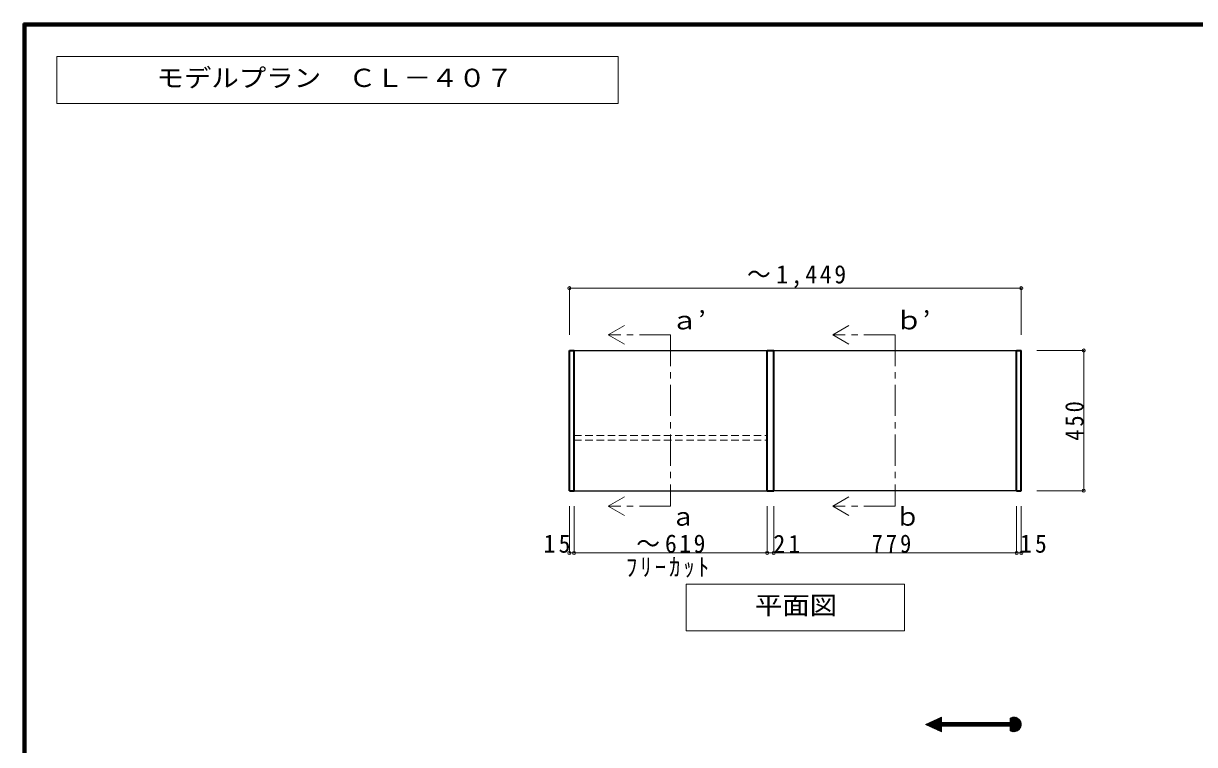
# Model space of a CAD drawing. Units: millimetres at full size, sheet at 1:20; details may follow other scales. Extents: x -3922 to 3878, y -2932 to 2722.
# Drawn here: x -3922 to -167, y 408 to 2722 of the extents above; entities that cross this region are included whole.
import ezdxf
from ezdxf.enums import TextEntityAlignment as Align

# ---------------------------------------------------------------- set-up
doc = ezdxf.new("R2010")
doc.units = ezdxf.units.MM
doc.header["$LTSCALE"] = 20
doc.header["$PDMODE"] = 32
doc.header["$PDSIZE"] = 10
doc.linetypes.add('CHAIN1', pattern=[8, 5, -1, 1, -1])
doc.linetypes.add('DASHED1', pattern=[1.8, 1.2, -0.6])
for name, color, linetype, lineweight in [('0-2', 2, 'Continuous', 35), ('0-3_固定棚', 3, 'Continuous', 25), ('0-4_可動棚', 3, 'Continuous', 25), ('0-6_パイプハンガー', 4, 'Continuous', 9), ('0-A_文字', 7, 'Continuous', 18), ('0-B_寸法', 7, 'Continuous', 9), ('F-1_枠', 6, 'Continuous', 40)]:
    doc.layers.add(name, color=color, linetype=linetype, lineweight=lineweight)
doc.styles.add('ＭＳ ゴシック', font='')
doc.styles.get('ＭＳ ゴシック').set_extended_font_data('MS Gothic')

msp = doc.modelspace()

# ---------------------------------------------------------------- linework, layer by layer
at = {"layer": '0-2'}
for p, q in [((-2171.53, 1222.73), (-2171.53, 1672.73)), ((-2171.53, 1672.73), (-2156.53, 1672.73)), ((-2156.53, 1222.73), (-2156.53, 1672.73)), ((-1537.53, 1222.73), (-1537.53, 1672.73)), ((-1537.53, 1672.73), (-1516.53, 1672.73)), ((-1516.53, 1222.73), (-1516.53, 1672.73)), ((-737.53, 1222.73), (-737.53, 1672.73)), ((-737.53, 1672.73), (-722.53, 1672.73)), ((-722.53, 1222.73), (-722.53, 1672.73)), ((-2171.53, 1222.73), (-2156.53, 1222.73)), ((-1537.53, 1222.73), (-1516.53, 1222.73)), ((-737.53, 1222.73), (-722.53, 1222.73))]:
    msp.add_line(p, q, dxfattribs=at)
at = {"layer": '0-3_固定棚'}
for p, q in [((-1516.53, 1672.73), (-737.53, 1672.73)), ((-737.53, 1222.73), (-1516.53, 1222.73))]:
    msp.add_line(p, q, dxfattribs=at)
at = {"layer": '0-4_可動棚'}
for p, q in [((-2156.53, 1672.73), (-1537.53, 1672.73)), ((-2156.53, 1222.73), (-1537.53, 1222.73))]:
    msp.add_line(p, q, dxfattribs=at)
at = {"layer": '0-6_パイプハンガー', "linetype": 'DASHED1'}
for p, q in [((-2156.53, 1400.22), (-1537.53, 1400.22)), ((-2156.53, 1385.24), (-1537.53, 1385.24))]:
    msp.add_line(p, q, dxfattribs=at)
at = {"layer": '0-A_文字'}
for p, q in [((-2047.03, 1722.73), (-1995.07, 1752.73)), ((-1327.03, 1722.73), (-1275.07, 1752.73)), ((-2047.03, 1722.73), (-1995.07, 1692.73)), ((-1327.03, 1722.73), (-1275.07, 1692.73)), ((-2047.03, 1172.73), (-1995.07, 1202.73)), ((-1327.03, 1172.73), (-1275.07, 1202.73)), ((-2047.03, 1172.73), (-1995.07, 1142.73)), ((-1327.03, 1172.73), (-1275.07, 1142.73)), ((-1097.03, 922.73), (-1097.03, 772.73)), ((-1797.03, 772.73), (-1097.03, 772.73)), ((-978.43, 496.21), (-1029.25, 472.6)), ((-971.54, 466.7), (-993.88, 489.03)), ((-968.72, 466.7), (-991.94, 489.93)), ((-978.43, 479.25), (-990.01, 490.83)), ((-978.43, 482.07), (-988.08, 491.72)), ((-978.43, 484.9), (-986.15, 492.62)), ((-978.43, 487.73), (-984.22, 493.52)), ((-978.43, 490.56), (-982.29, 494.42)), ((-978.43, 493.39), (-980.36, 495.31)), ((-978.43, 478.49), (-978.43, 496.21)), ((-726.6, 459.34), (-757.95, 490.69)), ((-725.52, 461.09), (-757.64, 493.22)), ((-724.58, 462.98), (-755.76, 494.16)), ((-723.78, 465.01), (-753.73, 494.96)), ((-723.15, 467.21), (-751.53, 495.58)), ((-722.72, 469.61), (-749.13, 496.02)), ((-722.53, 472.25), (-746.49, 496.2)), ((-722.68, 475.22), (-743.52, 496.06)), ((-723.33, 478.71), (-740.03, 495.4)), ((-725.09, 483.29), (-735.45, 493.65)), ((-978.43, 448.99), (-1029.25, 472.6)), ((-1027.57, 471.82), (-1028.64, 472.88)), ((-1022.29, 469.36), (-1026.71, 473.78)), ((-1017.01, 466.91), (-1024.77, 474.68)), ((-1011.72, 464.45), (-1022.84, 475.57)), ((-1006.44, 462), (-1020.91, 476.47)), ((-1001.16, 459.54), (-1018.98, 477.37)), ((-995.87, 457.09), (-1017.05, 478.27)), ((-990.59, 454.64), (-1015.12, 479.16)), ((-985.31, 452.18), (-1013.19, 480.06)), ((-980.03, 449.73), (-1011.26, 480.96)), ((-978.43, 450.96), (-1009.33, 481.85)), ((-978.43, 453.79), (-1007.39, 482.75)), ((-978.43, 456.62), (-1005.46, 483.65)), ((-978.43, 459.45), (-1003.53, 484.55)), ((-978.43, 462.27), (-1001.6, 485.44)), ((-978.43, 465.1), (-999.67, 486.34)), ((-977.2, 466.7), (-997.74, 487.24)), ((-974.37, 466.7), (-995.81, 488.13)), ((-757.95, 466.7), (-978.43, 466.7)), ((-978.43, 466.7), (-978.43, 448.99)), ((-965.89, 466.7), (-977.68, 478.49)), ((-963.06, 466.7), (-974.85, 478.49)), ((-960.23, 466.7), (-972.02, 478.49)), ((-957.4, 466.7), (-969.2, 478.49)), ((-954.57, 466.7), (-966.37, 478.49)), ((-951.74, 466.7), (-963.54, 478.49)), ((-948.92, 466.7), (-960.71, 478.49)), ((-946.09, 466.7), (-957.88, 478.49)), ((-943.26, 466.7), (-955.05, 478.49)), ((-940.43, 466.7), (-952.22, 478.49)), ((-937.6, 466.7), (-949.4, 478.49)), ((-934.77, 466.7), (-946.57, 478.49)), ((-931.95, 466.7), (-943.74, 478.49)), ((-929.12, 466.7), (-940.91, 478.49)), ((-926.29, 466.7), (-938.08, 478.49)), ((-923.46, 466.7), (-935.25, 478.49)), ((-920.63, 466.7), (-932.43, 478.49)), ((-917.8, 466.7), (-929.6, 478.49)), ((-914.98, 466.7), (-926.77, 478.49)), ((-912.15, 466.7), (-923.94, 478.49)), ((-909.32, 466.7), (-921.11, 478.49)), ((-906.49, 466.7), (-918.28, 478.49)), ((-903.66, 466.7), (-915.46, 478.49)), ((-900.83, 466.7), (-912.63, 478.49)), ((-898, 466.7), (-909.8, 478.49)), ((-895.18, 466.7), (-906.97, 478.49)), ((-892.35, 466.7), (-904.14, 478.49)), ((-889.52, 466.7), (-901.31, 478.49)), ((-886.69, 466.7), (-898.48, 478.49)), ((-883.86, 466.7), (-895.66, 478.49)), ((-881.03, 466.7), (-892.83, 478.49)), ((-878.21, 466.7), (-890, 478.49)), ((-875.38, 466.7), (-887.17, 478.49)), ((-872.55, 466.7), (-884.34, 478.49)), ((-869.72, 466.7), (-881.51, 478.49)), ((-866.89, 466.7), (-878.69, 478.49)), ((-864.06, 466.7), (-875.86, 478.49)), ((-861.24, 466.7), (-873.03, 478.49)), ((-858.41, 466.7), (-870.2, 478.49)), ((-855.58, 466.7), (-867.37, 478.49)), ((-852.75, 466.7), (-864.54, 478.49)), ((-849.92, 466.7), (-861.72, 478.49)), ((-847.09, 466.7), (-858.89, 478.49)), ((-844.26, 466.7), (-856.06, 478.49)), ((-841.44, 466.7), (-853.23, 478.49)), ((-838.61, 466.7), (-850.4, 478.49)), ((-835.78, 466.7), (-847.57, 478.49)), ((-832.95, 466.7), (-844.74, 478.49)), ((-830.12, 466.7), (-841.92, 478.49)), ((-827.29, 466.7), (-839.09, 478.49)), ((-824.47, 466.7), (-836.26, 478.49)), ((-821.64, 466.7), (-833.43, 478.49)), ((-818.81, 466.7), (-830.6, 478.49)), ((-815.98, 466.7), (-827.77, 478.49)), ((-813.15, 466.7), (-824.95, 478.49)), ((-810.32, 466.7), (-822.12, 478.49)), ((-807.49, 466.7), (-819.29, 478.49)), ((-804.67, 466.7), (-816.46, 478.49)), ((-801.84, 466.7), (-813.63, 478.49)), ((-799.01, 466.7), (-810.8, 478.49)), ((-796.18, 466.7), (-807.98, 478.49)), ((-793.35, 466.7), (-805.15, 478.49)), ((-790.52, 466.7), (-802.32, 478.49)), ((-787.7, 466.7), (-799.49, 478.49)), ((-784.87, 466.7), (-796.66, 478.49)), ((-782.04, 466.7), (-793.83, 478.49)), ((-779.21, 466.7), (-791, 478.49)), ((-776.38, 466.7), (-788.18, 478.49)), ((-773.55, 466.7), (-785.35, 478.49)), ((-770.73, 466.7), (-782.52, 478.49)), ((-767.9, 466.7), (-779.69, 478.49)), ((-765.07, 466.7), (-776.86, 478.49)), ((-762.24, 466.7), (-774.03, 478.49)), ((-759.41, 466.7), (-771.21, 478.49)), ((-739.75, 449.87), (-768.38, 478.49)), ((-737.63, 450.57), (-765.55, 478.49)), ((-735.66, 451.44), (-762.72, 478.49)), ((-733.84, 452.44), (-759.89, 478.49)), ((-727.81, 457.72), (-757.95, 487.86)), ((-729.13, 456.22), (-757.95, 485.03)), ((-730.58, 454.84), (-757.95, 482.21)), ((-732.15, 453.58), (-757.95, 479.38)), ((-757.95, 466.7), (-757.95, 452.15)), ((-742.05, 449.34), (-757.95, 465.23)), ((-744.58, 449.04), (-757.95, 462.41)), ((-747.39, 449.02), (-757.95, 459.58)), ((-750.61, 449.41), (-757.95, 456.75)), ((-754.57, 450.54), (-757.95, 453.92))]:
    msp.add_line(p, q, dxfattribs=at)
at = {"layer": '0-A_文字', "linetype": 'CHAIN1'}
for p, q in [((-1847.03, 1722.73), (-2047.03, 1722.73)), ((-1847.03, 1722.73), (-1847.03, 1172.73)), ((-1127.03, 1722.73), (-1327.03, 1722.73)), ((-1127.03, 1722.73), (-1127.03, 1172.73)), ((-1847.03, 1172.73), (-2047.03, 1172.73)), ((-1127.03, 1172.73), (-1327.03, 1172.73))]:
    msp.add_line(p, q, dxfattribs=at)
at = {"layer": '0-A_文字'}
msp.add_lwpolyline([(-3815.36, 2465.63), (-2015.36, 2465.63), (-2015.36, 2615.63), (-3815.36, 2615.63)], close=True, dxfattribs=at)
for points in [[(-1097.03, 922.73), (-1797.03, 922.73), (-1797.03, 772.73)], [(-757.95, 493.04), (-757.95, 478.49), (-978.43, 478.49)]]:
    msp.add_lwpolyline(points, dxfattribs=at)
msp.add_arc((-746.14, 472.6), 23.61, 240, 120, dxfattribs=at)
at = {"layer": '0-B_寸法', "color": 4}
for p, q in [((-2171.53, 1872.73), (-2171.53, 1722.73)), ((-2171.53, 1872.73), (-722.53, 1872.73)), ((-722.53, 1872.73), (-722.53, 1722.73)), ((-522.53, 1672.73), (-672.53, 1672.73)), ((-522.53, 1672.73), (-522.53, 1222.73)), ((-522.53, 1222.73), (-672.53, 1222.73)), ((-2171.53, 1022.73), (-2171.53, 1172.73)), ((-2156.53, 1022.73), (-2156.53, 1172.73)), ((-1537.53, 1022.73), (-1537.53, 1172.73)), ((-1516.53, 1022.73), (-1516.53, 1172.73)), ((-737.53, 1022.73), (-737.53, 1172.73)), ((-722.53, 1022.73), (-722.53, 1172.73)), ((-2171.53, 1022.73), (-2156.53, 1022.73)), ((-2156.53, 1022.73), (-1537.53, 1022.73)), ((-1537.53, 1022.73), (-1516.53, 1022.73)), ((-1516.53, 1022.73), (-737.53, 1022.73)), ((-737.53, 1022.73), (-722.53, 1022.73))]:
    msp.add_line(p, q, dxfattribs=at)
at = {"layer": '0-B_寸法'}
for p in [(-2171.53, 1872.73), (-722.53, 1872.73), (-522.53, 1672.73), (-522.53, 1222.73), (-2171.53, 1022.73), (-2156.53, 1022.73), (-1537.53, 1022.73), (-1516.53, 1022.73), (-737.53, 1022.73), (-722.53, 1022.73)]:
    msp.add_point(p, dxfattribs=at)
at = {"layer": 'F-1_枠'}
for p, q in [((-3922.03, 2722.29), (-3922.03, -2864.37)), ((-3922.03, 2722.29), (3877.97, 2722.29)), ((-3922.03, 2718.96), (3877.97, 2718.96)), ((-3922.03, 2715.63), (3877.97, 2715.63)), ((-3918.7, 2722.29), (-3918.7, -2864.37)), ((-3915.36, 2722.29), (-3915.36, -2864.37))]:
    msp.add_line(p, q, dxfattribs=at)

# ---------------------------------------------------------------- texts
at = {"layer": '0-A_文字', "style": 'ＭＳ ゴシック', "width": 1.1}
for s, p in [('モデルプラン\u3000ＣＬ－４０７', (-3495.36, 2500.63)), ('ａ’', (-1847.03, 1722.73)), ('ｂ’', (-1127.03, 1722.73)), ('平面図', (-1577.03, 807.73))]:
    msp.add_text(s, height=58.65, dxfattribs=at).set_placement(p, align=Align.BOTTOM_LEFT)
at = {"layer": '0-A_文字', "style": 'ＭＳ ゴシック'}
for s, p in [('ｂ', (-1127.03, 1092.73)), ('ａ', (-1847.03, 1092.73))]:
    msp.add_text(s, height=58.65, dxfattribs=at).set_placement(p, align=Align.BOTTOM_LEFT)
at = {"layer": '0-B_寸法', "char_height": 58.65, "attachment_point": 7, "style": 'ＭＳ ゴシック'}
for s, insert in [('\\T1.23;\\W0.95;～1,449', (-1602.03, 1872.73)), ('\\T1.27;\\W0.95;15', (-2254.22, 1022.73)), ('\\T1.21;\\W0.95;～619', (-1957.03, 1022.73)), ('\\T1.27;\\W0.95;21', (-1517.27, 1022.73)), ('\\T1.27;\\W0.9;779', (-1202.53, 1022.73)), ('\\T1.27;\\W0.95;15', (-726.96, 1022.73)), ('\\T1.28;\\W0.9;ﾌﾘｰｶｯﾄ', (-1990.03, 943.86))]:
    msp.add_mtext(s, dxfattribs=dict(at, insert=insert))
at = {"layer": '0-B_寸法', "insert": (-522.53, 1382.73), "char_height": 58.65, "attachment_point": 7, "rotation": 90, "style": 'ＭＳ ゴシック'}
msp.add_mtext('\\T1.27;\\W0.9;450', dxfattribs=at)

doc.saveas('drawing.dxf')
